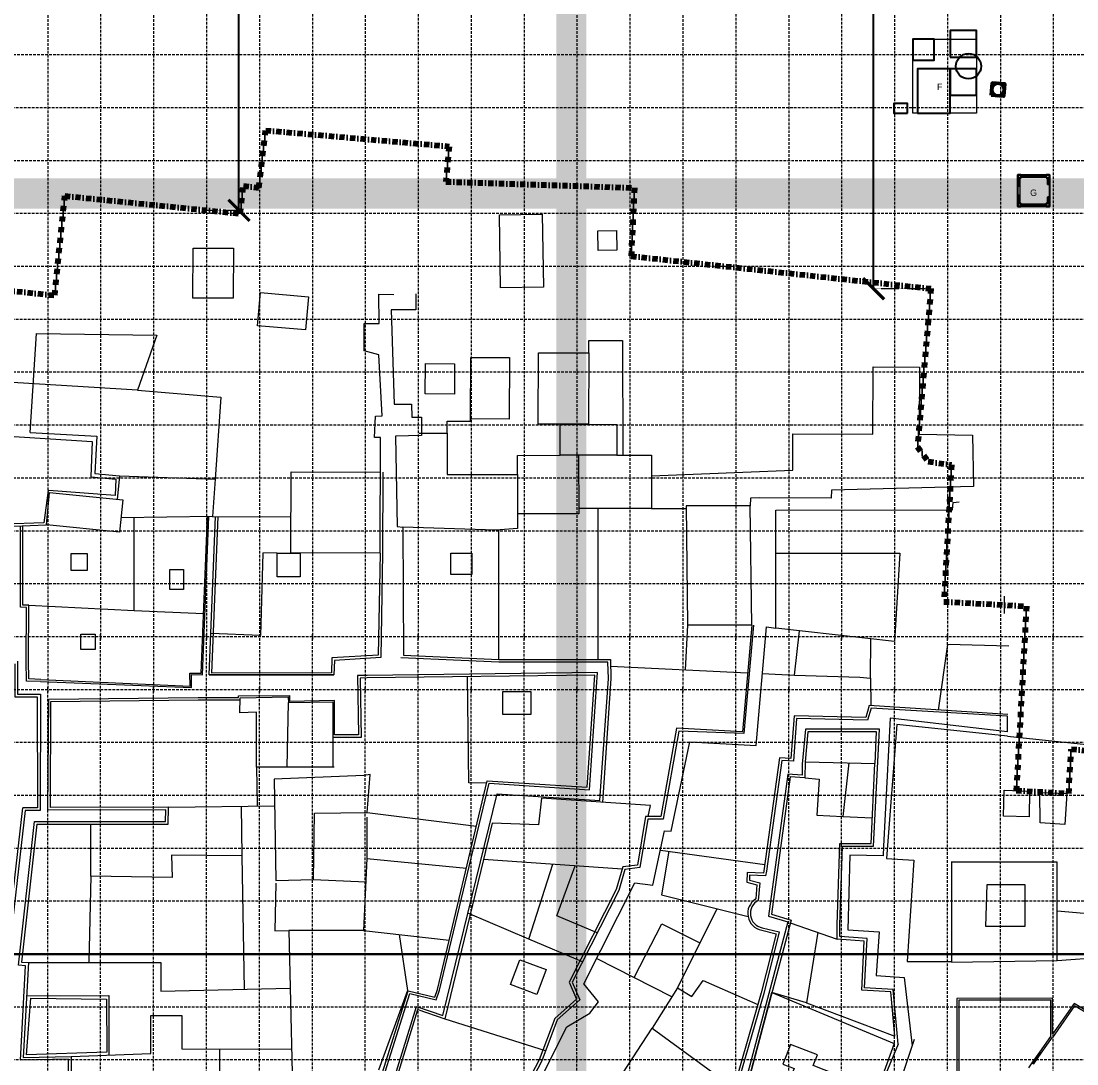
# Model space of a CAD drawing. Header units: millimetres. Extents: x 4203764 to 12476749, y 34048 to 3000914.
# Drawn here: x 11975048 to 12074788, y 2296097 to 2394672 of the extents above; entities that cross this region are included whole.
import ezdxf

# ---------------------------------------------------------------- set-up
doc = ezdxf.new("R2010")
doc.units = ezdxf.units.MM
doc.header["$MEASUREMENT"] = 0
doc.linetypes.add('DASHDOTX2', pattern=[2, 1, -0.5, 0, -0.5])
doc.linetypes.add('DASHED', pattern=[0.75, 0.5, -0.25])
for name, color, linetype, lineweight in [('4', 1, 'Continuous', 35), ('A_SITE EDGE', 1, 'Continuous', 50), ('A_TEMPLE', 20, 'Continuous', 30), ('building property', 253, 'Continuous', 15), ('dimensions', 7, 'Continuous', 25), ('open space', 94, 'Continuous', 5), ('streets', 254, 'Continuous', 9)]:
    doc.layers.add(name, color=color, linetype=linetype, lineweight=lineweight)
doc.layers.add('tree', color=90, linetype='Continuous')
doc.styles.get("Standard").update_dxf_attribs({"font": 'arial.ttf'})
doc.dimstyles.get("Standard").update_dxf_attribs({"dimtxt": 10000, "dimasz": 2000, "dimexe": 0.18, "dimexo": 0.0625, "dimgap": 0.09, "dimtad": 0, "dimtih": 1, "dimtoh": 1, "dimdec": 4, "dimzin": 0, "dimdsep": 46, "dimtxsty": 'Standard', "dimblk": 'ARCHTICK', "dimcen": 0, "dimadec": 0, "dimazin": 0, "dimtfac": 1, "dimtdec": 4, "dimtofl": 0, "dimtmove": 0, "dimatfit": 3, "dimldrblk": 'ARCHTICK', "dimfxl": 0, "dimtolj": 1, "dimtzin": 0, "dimlwe": 18, "dimarcsym": 0})

# ---------------------------------------------------------------- blocks, each defined once
blk = doc.blocks.new('GRID')
at = {"layer": 'building property', "color": 253, "linetype": 'DASHED', "lineweight": 15, "ltscale": 500}
for p, q in [((12801403, 2546471), (12801403, 2336221)), ((12811403, 2546471), (12811403, 2336221)), ((12821403, 2546471), (12821403, 2336221)), ((12831403, 2546471), (12831403, 2336221)), ((12841403, 2546471), (12841403, 2336221)), ((12851403, 2546471), (12851403, 2336221)), ((12861403, 2546471), (12861403, 2336221)), ((12871403, 2546471), (12871403, 2336221)), ((12881403, 2546471), (12881403, 2336221)), ((12891403, 2546471), (12891403, 2336221)), ((12796403, 2541471), (12796403, 2331221)), ((12806403, 2541471), (12806403, 2331221)), ((12816403, 2541471), (12816403, 2331221)), ((12826403, 2541471), (12826403, 2331221)), ((12836403, 2541471), (12836403, 2331221)), ((12846403, 2541471), (12846403, 2331221)), ((12856403, 2541471), (12856403, 2331221)), ((12866403, 2541471), (12866403, 2331221)), ((12876403, 2541471), (12876403, 2331221)), ((12886403, 2541471), (12886403, 2331221)), ((13061903, 2391471), (12616403, 2391471)), ((13056903, 2386471), (12611403, 2386471)), ((13061903, 2381471), (12616403, 2381471)), ((13056903, 2376471), (12611403, 2376471)), ((13061903, 2371471), (12616403, 2371471)), ((13056903, 2366471), (12611403, 2366471)), ((13061903, 2361471), (12616403, 2361471)), ((13056903, 2356471), (12611403, 2356471)), ((13061903, 2351471), (12616403, 2351471)), ((13056903, 2346471), (12611403, 2346471)), ((13061903, 2341471), (12616403, 2341471)), ((13056903, 2336471), (12611403, 2336471)), ((13056903, 2336471), (12611403, 2336471)), ((12801403, 2126471), (12801403, 2336721)), ((12811403, 2126471), (12811403, 2336721)), ((12821403, 2126471), (12821403, 2336721)), ((12831403, 2126471), (12831403, 2336721)), ((12841403, 2126471), (12841403, 2336721)), ((12851403, 2126471), (12851403, 2336721)), ((12861403, 2126471), (12861403, 2336721)), ((12871403, 2126471), (12871403, 2336721)), ((12881403, 2126471), (12881403, 2336721)), ((12891403, 2126471), (12891403, 2336721)), ((13061903, 2331471), (12616403, 2331471)), ((13061903, 2331471), (12616403, 2331471)), ((12796403, 2121471), (12796403, 2331721)), ((12806403, 2121471), (12806403, 2331721)), ((12816403, 2121471), (12816403, 2331721)), ((12826403, 2121471), (12826403, 2331721)), ((12836403, 2121471), (12836403, 2331721)), ((12846403, 2121471), (12846403, 2331721)), ((12856403, 2121471), (12856403, 2331721)), ((12866403, 2121471), (12866403, 2331721)), ((12876403, 2121471), (12876403, 2331721)), ((12886403, 2121471), (12886403, 2331721)), ((13056903, 2326471), (12611403, 2326471)), ((13061903, 2321471), (12616403, 2321471)), ((13056903, 2316471), (12611403, 2316471)), ((13061903, 2311471), (12616403, 2311471)), ((13056903, 2306471), (12611403, 2306471)), ((13061903, 2301471), (12616403, 2301471)), ((13056903, 2296471), (12611403, 2296471))]:
    blk.add_line(p, q, dxfattribs=at)
blk = doc.blocks.new('_ArchTick')
at = {"color": 0, "linetype": 'ByBlock', "lineweight": 30, "const_width": 0.15}
blk.add_lwpolyline([(-0.5, -0.5), (0.5, 0.5)], dxfattribs=at)
blk = doc.blocks.new('*D29')
at = {"layer": 'Defpoints', "color": 0, "lineweight": 30}
for p in [(11997496, 2469838), (11992563, 2376791), (11995626, 2376791)]:
    blk.add_point(p, dxfattribs=at)
at = {"layer": 'dimensions', "color": 0, "linetype": 'DASHED', "lineweight": 18}
for p, q in [((11997496, 2469838), (11995626, 2469838)), ((11992563, 2376791), (11995626, 2376791))]:
    blk.add_line(p, q, dxfattribs=at)
at = {"layer": 'dimensions', "color": 0, "lineweight": -2}
for p, q in [((11995626, 2469838), (11995626, 2424336)), ((11995626, 2376791), (11995626, 2422293))]:
    blk.add_line(p, q, dxfattribs=at)
at = {"layer": 'dimensions', "color": 0, "lineweight": -2, "xscale": 2000, "yscale": 2000, "zscale": 2000}
for p, rotation in [((11995626, 2469838), 90), ((11995626, 2376791), 270)]:
    blk.add_blockref('_ArchTick', p, dxfattribs=dict(at, rotation=rotation))
at = {"layer": 'dimensions', "color": 0, "lineweight": 35, "insert": (11995626, 2423314), "char_height": 2000, "attachment_point": 5}
blk.add_mtext('\\A1;93047', dxfattribs=at)
blk = doc.blocks.new('*D34')
at = {"layer": 'Defpoints', "color": 0, "lineweight": 30}
for p in [(12055576, 2447013), (12062563, 2447013), (12060998, 2369379)]:
    blk.add_point(p, dxfattribs=at)
at = {"layer": 'dimensions', "color": 0, "linetype": 'DASHED', "lineweight": 18}
for p, q in [((12062563, 2447013), (12055576, 2447013)), ((12060998, 2369379), (12055576, 2369379))]:
    blk.add_line(p, q, dxfattribs=at)
at = {"layer": 'dimensions', "color": 0, "lineweight": -2}
for p, q in [((12055576, 2447013), (12055576, 2409218)), ((12055576, 2369379), (12055576, 2407174))]:
    blk.add_line(p, q, dxfattribs=at)
at = {"layer": 'dimensions', "color": 0, "lineweight": -2, "xscale": 2000, "yscale": 2000, "zscale": 2000}
for p, rotation in [((12055576, 2447013), 90), ((12055576, 2369379), 270)]:
    blk.add_blockref('_ArchTick', p, dxfattribs=dict(at, rotation=rotation))
at = {"layer": 'dimensions', "color": 0, "lineweight": 35, "insert": (12055576, 2408196), "char_height": 2000, "attachment_point": 5}
blk.add_mtext('\\A1;77634', dxfattribs=at)
blk = doc.blocks.new('*D43')
at = {"layer": '4', "color": 0, "linetype": 'DASHED', "lineweight": 18}
for p, q in [((11789424, 2546471), (11756492, 2546471)), ((12167563, 2261471), (11756492, 2261471))]:
    blk.add_line(p, q, dxfattribs=at)
at = {"layer": '4', "color": 0, "lineweight": -2}
for p, q in [((11756492, 2546471), (11756492, 2409077)), ((11756492, 2261471), (11756492, 2398865))]:
    blk.add_line(p, q, dxfattribs=at)
at = {"layer": 'Defpoints', "color": 0, "lineweight": 30}
for p in [(11756492, 2546471), (11789424, 2546471), (12167563, 2261471)]:
    blk.add_point(p, dxfattribs=at)
at = {"layer": '4', "color": 0, "lineweight": -2, "xscale": 2000, "yscale": 2000, "zscale": 2000}
for p, rotation in [((11756492, 2546471), 90), ((11756492, 2261471), 270)]:
    blk.add_blockref('_ArchTick', p, dxfattribs=dict(at, rotation=rotation))
at = {"layer": '4', "color": 0, "lineweight": 30, "insert": (11756492, 2403971), "char_height": 10000, "attachment_point": 5}
blk.add_mtext('\\A1;285000.0000', dxfattribs=at)

msp = doc.modelspace()

# ---------------------------------------------------------------- linework, layer by layer
for p, q in [((12069200.30176, 2379090.72917), (12069400.30176, 2379090.72917)), ((12072200.30176, 2379240.72917), (12072000.30176, 2379240.72917)), ((12069400.30176, 2378190.72917), (12069200.30176, 2378190.72917)), ((12072200.30176, 2378040.72917), (12072000.30176, 2378040.72917))]:
    msp.add_line(p, q)
for points in [[(12062819.07805, 2391271.19932), (12065319.07805, 2391271.19932), (12065319.07805, 2393771.19932), (12062819.07805, 2393771.19932)], [(12062819.07805, 2391271.19932), (12065319.07805, 2391271.19932), (12065319.07805, 2393771.19932), (12062819.07805, 2393771.19932)], [(12059289.07805, 2390971.19932), (12061289.07805, 2390971.19932), (12061289.07805, 2392971.19932), (12059289.07805, 2392971.19932)], [(12059289.07805, 2390971.19932), (12061289.07805, 2390971.19932), (12061289.07805, 2392971.19932), (12059289.07805, 2392971.19932)], [(12059719.07805, 2385971.19932), (12062819.07805, 2385971.19932), (12062819.07805, 2390171.19932), (12059719.07805, 2390171.19932)], [(12059719.07805, 2385971.19932), (12062819.07805, 2385971.19932), (12062819.07805, 2390171.19932), (12059719.07805, 2390171.19932)], [(12062819.07805, 2387671.19932), (12065319.07805, 2387671.19932), (12065319.07805, 2390171.19932), (12062819.07805, 2390171.19932)], [(12062819.07805, 2387671.19932), (12065319.07805, 2387671.19932), (12065319.07805, 2390171.19932), (12062819.07805, 2390171.19932)], [(12058799.07805, 2385971.19932), (12058799.07805, 2386871.19932), (12057499.07805, 2386871.19932), (12057499.07805, 2385971.19932)], [(12058799.07805, 2385971.19932), (12058799.07805, 2386871.19932), (12057499.07805, 2386871.19932), (12057499.07805, 2385971.19932)], [(12069200.30176, 2380145.72917), (12072200.30176, 2380145.72917), (12072200.30176, 2377135.72917), (12069200.30176, 2377135.72917)], [(12069200.30176, 2379845.72917), (12069500.30176, 2379845.72917), (12069500.30176, 2380145.72917), (12069200.30176, 2380145.72917)], [(12071900.30176, 2379845.72917), (12072200.30176, 2379845.72917), (12072200.30176, 2380145.72917), (12071900.30176, 2380145.72917)], [(12069200.30176, 2377135.72917), (12069500.30176, 2377135.72917), (12069500.30176, 2377435.72917), (12069200.30176, 2377435.72917)], [(12071900.30176, 2377135.72917), (12072200.30176, 2377135.72917), (12072200.30176, 2377435.72917), (12071900.30176, 2377435.72917)]]:
    msp.add_lwpolyline(points, close=True)
for points in [[(12069200.30176, 2379090.72917), (12069200.30176, 2380145.72917), (12072200.30176, 2380145.72917), (12072200.30176, 2379240.72917)], [(12069400.30176, 2379090.72917), (12069400.30176, 2379845.72917)], [(12069500.30176, 2379945.72917), (12071900.30176, 2379945.72917)], [(12072000.30176, 2379845.72917), (12072000.30176, 2379240.72917)], [(12072200.30176, 2378040.72917), (12072200.30176, 2377135.72917), (12069200.30176, 2377135.72917), (12069200.30176, 2378190.72917)], [(12069400.30176, 2377435.72917), (12069400.30176, 2378190.72917)], [(12072000.30176, 2378040.72917), (12072000.30176, 2377435.72917)], [(12071900.30176, 2377335.72917), (12069500.30176, 2377335.72917)]]:
    msp.add_lwpolyline(points)
at = {"layer": '4', "lineweight": 30}
msp.add_xline((11792562.75326, 2306470.7114), (1, 0), dxfattribs=at)
at = {"layer": '4', "lineweight": 30, "const_width": 2852.91097}
for points in [[(11908223.9766, 2546567.61517), (12027023.9766, 2546567.61517), (12027023.9766, 2378367.61517), (11908223.9766, 2378367.61517), (11908223.9766, 2546567.61517)], [(12027023.9766, 2546567.61517), (12145823.9766, 2546567.61517), (12145823.9766, 2378367.61517), (12027023.9766, 2378367.61517), (12027023.9766, 2546567.61517)], [(11908223.9766, 2210167.61517), (12027023.9766, 2210167.61517), (12027023.9766, 2378367.61517), (11908223.9766, 2378367.61517), (11908223.9766, 2210167.61517)], [(12027023.9766, 2210167.61517), (12145823.9766, 2210167.61517), (12145823.9766, 2378367.61517), (12027023.9766, 2378367.61517), (12027023.9766, 2210167.61517)]]:
    msp.add_lwpolyline(points, dxfattribs=at)
at = {"layer": 'A_SITE EDGE', "linetype": 'DASHDOTX2', "lineweight": 80, "ltscale": 500}
msp.add_lwpolyline([(11972656.45801, 2369316.32491), (11978222.14684, 2368751.70625), (11979175.49321, 2378149.25117), (11995738.17998, 2376469.02752), (11996049.32283, 2379094.58254), (11997514.33493, 2378920.97047), (11998140.21922, 2384341.43779), (12015474.1402, 2382831.36823), (12015183.14484, 2379491.06471), (12032996.39457, 2378913.06144), (12032675.69524, 2372453.6245), (12060998.43962, 2369379.43826), (12059725.23107, 2354418.82668), (12060746.561, 2353038.5271), (12062939.74595, 2352710.62088), (12062229.19836, 2339790.50509), (12070023.28756, 2339361.86564), (12069065.19308, 2321940.52505), (12074018.66918, 2321668.1064), (12074249.19988, 2325859.9204), (12088419.98327, 2324202.70939)], dxfattribs=at)
at = {"layer": 'A_TEMPLE', "color": 1, "lineweight": 50}
msp.add_lwpolyline([(12066698.42025, 2387655.27365), (12067878.49273, 2387564.44025), (12067969.1635, 2388742.39986), (12066789.09102, 2388833.23326)], close=True, dxfattribs=at)
msp.add_circle((12067332.89682, 2388198.90565), 590.88388, dxfattribs=at)
at = {"layer": 'building property'}
for p, q in [((12069200.30176, 2379090.72917), (12069200.30176, 2378190.72917)), ((12069400.30176, 2379090.72917), (12069400.30176, 2378190.72917)), ((12072200.30176, 2379240.72917), (12072200.30176, 2378040.72917)), ((12008880.79605, 2366081.03477), (12008837.44826, 2368850.58558)), ((12008837.44826, 2368850.58558), (12010247.64229, 2368814.17608)), ((12012328.40474, 2368893.63172), (12012328.99818, 2367391.91329)), ((12012328.99818, 2367391.91329), (12010013.76276, 2367390.99837)), ((12010013.76276, 2367390.99837), (12010276.46697, 2358464.09847)), ((12007450.97004, 2366080.46974), (12008880.79605, 2366081.03477)), ((12007451.98893, 2363502.13027), (12007450.97004, 2366080.46974)), ((12008850.86117, 2363131.55967), (12007451.98893, 2363502.13027)), ((12009167.37676, 2357347.60712), (12008850.86117, 2363131.55967)), ((12010276.46697, 2358464.09847), (12011939.56095, 2358473.06384)), ((12011939.56095, 2358473.06384), (12011971.17358, 2357229.69148)), ((12008436.41688, 2355313.5003), (12008522.90256, 2357328.55538)), ((12008522.90256, 2357328.55538), (12009167.37676, 2357347.60712)), ((12011971.17358, 2357229.69148), (12012878.26569, 2357230.04994)), ((12012878.26569, 2357230.04994), (12012878.95209, 2355493.08683)), ((12009011.98088, 2355322.11231), (12008436.41688, 2355313.5003)), ((12008969.36181, 2344367.94282), (12009011.98088, 2355322.11231)), ((12012878.95209, 2355493.08683), (12010431.15545, 2355429.24452)), ((12010431.15545, 2355429.24452), (12010567.82284, 2346901.85617)), ((12000522.66526, 2344400.80614), (12000552.52539, 2352075.6081)), ((12000552.52539, 2352075.6081), (12008999.22194, 2352042.74478)), ((12043950.84531, 2349561.03692), (12043934.87432, 2348837.9183)), ((12044831.06371, 2349597.31533), (12043950.84531, 2349561.03692)), ((12063027.12046, 2348460.05732), (12063086.66759, 2349180.2222)), ((12063086.66759, 2349180.2222), (12063667.46412, 2349220.12542)), ((12027720.40486, 2348090.56167), (12021940.80554, 2348088.27773)), ((12034615.4262, 2348593.45219), (12027720.20721, 2348590.72738)), ((12029522.49337, 2348591.4396), (12029528.13162, 2334323.66312)), ((12046339.50404, 2348453.46282), (12063027.12046, 2348460.05732)), ((12046341.11307, 2344381.7736), (12046339.50404, 2348453.46282)), ((11950325.94852, 2345946.88038), (11977430.79649, 2347054.51942)), ((11993117.09986, 2347840.13314), (12000535.93425, 2347811.26889)), ((12010567.82284, 2346901.85617), (12011115.49504, 2346834.28792)), ((12011115.49504, 2346834.28792), (12011167.02857, 2334719.47993)), ((12020180.04204, 2334319.969), (12020175.20121, 2346569.85963)), ((11999225.88652, 2344363.15491), (11997891.43671, 2344402.48196)), ((12008969.36181, 2344367.94282), (12000522.66526, 2344400.80614)), ((12037996.65525, 2337581.65874), (12037791.57871, 2333352.42054)), ((12044074.97765, 2337566.33437), (12037996.65525, 2337581.65874)), ((12044074.97765, 2337566.33437), (12043195.84638, 2327483.96593)), ((12011167.02857, 2334719.47993), (12020180.04204, 2334319.969)), ((12020180.04204, 2334319.969), (12030715.62966, 2334324.13239)), ((12030735.30007, 2333694.58078), (12043682.04203, 2333066.79089)), ((11976576.85401, 2330808.87239), (11976589.42576, 2320292.71534)), ((11991774.23585, 2330505.88623), (11995738.23554, 2330519.2036)), ((12057778.44834, 2328175.46305), (12056799.41342, 2315512.58121)), ((12068227.89725, 2327087.0983), (12057778.44834, 2328175.46305)), ((12049360.5424, 2327477.77603), (12049109.4121, 2324655.93878)), ((12055871.32695, 2327480.34892), (12049360.5424, 2327477.77603)), ((12055722.68379, 2324498.55257), (12055871.32695, 2327480.34892)), ((12049109.4121, 2324655.93878), (12055722.68379, 2324498.55257)), ((12067853.01051, 2319524.84879), (12067905.5857, 2321984.92815)), ((12067905.5857, 2321984.92815), (12070315.2102, 2321878.92183)), ((12070315.2102, 2321878.92183), (12070289.40077, 2319445.59166)), ((12071279.09912, 2321745.60355), (12073822.57873, 2321666.39078)), ((12071321.03272, 2318871.54408), (12071279.09912, 2321745.60355)), ((12073822.57873, 2321666.39078), (12073636.32807, 2318724.9411)), ((11976589.42576, 2320292.71534), (11975206.88769, 2320300.77806)), ((11988983.13164, 2320366.54192), (11977819.66015, 2320327.24189)), ((11988936.5492, 2318763.05713), (11988983.13164, 2320366.54192)), ((11988936.5492, 2318763.05713), (11988983.13164, 2320366.54192)), ((11988983.13164, 2320366.54192), (11999003.96318, 2320505.47241)), ((12070289.40077, 2319445.59166), (12067853.01051, 2319524.84879)), ((11976528.61149, 2318773.93318), (11988936.5492, 2318763.05713)), ((12073636.32807, 2318724.9411), (12071321.03272, 2318871.54408)), ((12056799.41342, 2315512.58121), (12059399.39709, 2315357.33898)), ((12059399.39709, 2315357.33898), (12058742.39256, 2305774.53985)), ((12066192.56389, 2309075.69116), (12066308.07143, 2313052.61572)), ((12066308.07143, 2313052.61572), (12069883.08728, 2313054.02847)), ((12069883.08728, 2313054.02847), (12069884.65884, 2309077.15018)), ((12069884.65884, 2309077.15018), (12066192.56389, 2309075.69116)), ((11975735.96697, 2305676.8205), (11981430.91132, 2305668.93431)), ((12058742.39256, 2305774.53985), (12062950.1694, 2305776.20265)), ((12009213.76994, 2290447.30946), (12012528.04374, 2301240.53745)), ((12012528.04374, 2301240.53745), (12015084.07865, 2300371.89572)), ((12074574.70585, 2301599.25865), (12072469.95011, 2298594.44602)), ((12086254.10453, 2294633.43469), (12074529.02582, 2301818.9818)), ((12086029.30494, 2294579.47112), (12074574.70585, 2301599.25865)), ((12071279.83943, 2297192.71108), (12071413.36838, 2297098.40583)), ((12070572.55002, 2296191.24395), (12070706.07897, 2296096.93869))]:
    msp.add_line(p, q, dxfattribs=at)
at = {"layer": 'building property', "ltscale": 20}
for p, q in [((12070572.55002, 2296191.24395), (12071279.83943, 2297192.71108)), ((12070619.28516, 2296158.23711), (12071326.57456, 2297159.70424)), ((12070659.34384, 2296129.94553), (12071366.63325, 2297131.41267)), ((12070706.07897, 2296096.93869), (12071413.36838, 2297098.40583))]:
    msp.add_line(p, q, dxfattribs=at)
at = {"layer": 'building property'}
for points in [[(12059289.07805, 2392971.19932), (12065319.07805, 2392971.19932), (12065319.07805, 2385971.19932), (12059289.07805, 2385971.19932)], [(12059289.07805, 2392971.19932), (12065319.07805, 2392971.19932), (12065319.07805, 2385971.19932), (12059289.07805, 2385971.19932)], [(12024403.91036, 2369523.23407), (12020349.72376, 2369452.96274), (12020229.98916, 2376360.85019), (12024284.17576, 2376431.12151)], [(12029542.27131, 2374855.63939), (12031284.48157, 2374885.83717), (12031316.99552, 2373009.99958), (12029574.78525, 2372979.8018)], [(11991300.4374, 2373216.80175), (11995113.94905, 2373201.96462), (11995095.54271, 2368471.07356), (11991282.03105, 2368485.91068)], [(12001926.46166, 2365486.42633), (11997378.98593, 2365879.71381), (11997649.7575, 2369010.57151), (12002197.23323, 2368617.28403)], [(12017517.33542, 2362874.23253), (12021178.071, 2362859.98981), (12021155.48957, 2357055.99704), (12017494.75399, 2357070.23976)], [(12023914.07893, 2363325.72058), (12028679.41829, 2363307.18021), (12028653.16205, 2356558.67124), (12023887.8227, 2356577.21161)], [(12013245.43823, 2362299.73837), (12015989.88886, 2362289.06061), (12015978.70981, 2359415.76404), (12013234.25918, 2359426.4418)], [(12025983.28059, 2356569.05887), (12031323.04352, 2356548.28361), (12031311.69919, 2353632.50577), (12025971.93625, 2353653.28104)], [(11977733.40907, 2350096.15133), (11984657.85944, 2349407.23635), (11984355.24686, 2346365.60444), (11977430.79649, 2347054.51942)], [(11979768.75336, 2344355.46597), (11981275.74761, 2344356.06149), (11981276.39269, 2342723.65384), (11979769.39844, 2342723.05831)], [(11999225.88652, 2344363.15491), (12001418.70093, 2344364.02146), (12001419.57513, 2342151.83298), (11999226.76072, 2342150.96643)], [(12015634.292, 2344369.63908), (12017615.91068, 2344370.42216), (12017616.7111, 2342344.9244), (12015635.09243, 2342344.14132)], [(11989082.94647, 2342842.67328), (11990376.68345, 2342843.18453), (11990377.42976, 2340954.62776), (11989083.69277, 2340954.11651)], [(11980677.94809, 2336727.10402), (11982051.96981, 2336727.647), (11982052.54144, 2335281.10546), (11980678.51972, 2335280.56249)], [(12020540.5854, 2331291.32578), (12023198.38337, 2331292.37607), (12023199.24555, 2329110.60704), (12020541.44758, 2329109.55675)], [(12021279.66988, 2303588.97297), (12022150.06491, 2305936.963), (12024651.55202, 2305009.66692), (12023781.15698, 2302661.67689)]]:
    msp.add_lwpolyline(points, close=True, dxfattribs=at)
for points in [[(11975912.92732, 2355775.14263), (11976501.29081, 2365138.08042), (11987879.75214, 2364986.83471), (11986046.07025, 2359776.6133), (11965979.91582, 2361011.42725)], [(12028679.41829, 2363307.18021), (12028678.95414, 2364481.72631), (12031876.49911, 2364482.98989), (12031880.78685, 2353632.73066)], [(12055523.21641, 2355627.49865), (12055547.93303, 2361980.28829), (12059913.31471, 2361963.30403), (12059888.59809, 2355610.51438)], [(11986046.07025, 2359776.6133), (11993917.94533, 2359134.41404), (11993366.15794, 2351359.39809)], [(12015286.65415, 2355707.52678), (12015286.19883, 2356859.72964), (12017493.90155, 2356851.14019), (12017494.75399, 2357070.23976)], [(11975912.92732, 2355775.14263), (11982216.06057, 2355431.01133), (11982023.18518, 2351898.29205), (11984353.13936, 2351698.69403), (11984130.38289, 2349459.7151)], [(12012659.82517, 2355706.48873), (12015286.65415, 2355707.52678), (12015288.19665, 2351804.18044), (12021939.33607, 2351806.8088), (12021940.80554, 2348088.27773), (12021941.35414, 2346700.0262), (12019906.13917, 2346550.02959), (12011115.49504, 2346834.28792)], [(12034614.20284, 2351689.22222), (12047940.45485, 2352234.17109), (12047953.77175, 2355656.94887), (12055523.21641, 2355627.49865)], [(12059888.59809, 2355610.51438), (12064912.99497, 2355544.6624), (12065005.55357, 2350664.72038), (12051604.20344, 2350328.7553)], [(12021939.33607, 2351806.8088), (12021938.6203, 2353618.10188), (12025971.93625, 2353653.28104)], [(12027718.2093, 2353646.48686), (12027720.40486, 2348090.56167)], [(12031311.69919, 2353632.50577), (12034613.43439, 2353633.81053), (12034614.97129, 2349744.6339), (12034615.4262, 2348593.45219), (12036568.04564, 2348594.22381), (12037886.90869, 2348584.88489)], [(11984353.13936, 2351698.69403), (11993366.15794, 2351359.39809), (11993117.09986, 2347840.13314), (11984490.12197, 2347721.26668)], [(12051604.20344, 2350328.7553), (12051566.97586, 2349571.10811), (12044831.06371, 2349597.31533)], [(12044074.97765, 2337566.33437), (12043934.87432, 2348837.9183), (12037884.40877, 2348835.52732), (12037996.65525, 2337581.65874)], [(11975729.5622, 2334163.3638), (11975776.56447, 2339448.85361), (11975220.95267, 2339468.45324), (11975217.99059, 2346964.09316)], [(11975776.56447, 2339448.85361), (11985737.40988, 2338945.71578), (11985733.93525, 2347738.40451)], [(11976896.57654, 2332449.33332), (11991030.91402, 2331802.56972), (11991000.77655, 2333046.7752), (11992061.17767, 2333047.19424), (11992657.25309, 2347833.79716)], [(11993053.51515, 2333047.58639), (11993649.74664, 2347838.06078)], [(11997890.26216, 2344362.62711), (11997661.33704, 2336594.714), (11992956.84223, 2336784.36093)], [(12008969.39569, 2344376.65066), (12008783.72995, 2334742.55528), (12004413.46448, 2334468.00921), (12004358.71386, 2333052.0539), (11993053.51515, 2333047.58639)], [(12045477.87573, 2337397.59659), (12046343.91981, 2337279.20658), (12046341.11307, 2344381.7736), (12058048.77012, 2344386.40016), (12057548.21191, 2336036.46326), (12046343.91981, 2337279.20658)], [(12067959.23781, 2338677.24406), (12067958.58855, 2340320.22927)], [(11985737.40988, 2338945.71578), (11992288.31251, 2338681.63673)], [(12021594.96991, 2289640.49503), (12026606.59553, 2299585.30153), (12028764.63505, 2300903.67589), (12029593.84181, 2301952.25854), (12028198.49282, 2303674.60096), (12033038.1492, 2313212.523), (12034739.21885, 2312977.23482), (12035841.15129, 2318125.21895), (12036446.55952, 2318085.93828), (12038234.15435, 2326545.98183), (12044500.60716, 2326186.1108), (12045478.84995, 2337408.77303)], [(12045094.40388, 2332998.30521), (12048106.84392, 2332852.23144), (12048570.47721, 2337032.24414)], [(12055284.78465, 2332564.34628), (12055332.62438, 2336282.20896)], [(12061717.05737, 2329547.37691), (12062586.53091, 2335757.1579)], [(12068344.92163, 2335599.26429), (12062586.53091, 2335757.1579)], [(11974466.38418, 2333917.79042), (11974467.61579, 2330801.16972), (11976576.8602, 2330803.69126)], [(11976896.57654, 2332449.33332), (11975767.81586, 2332487.22314), (11975729.51417, 2334170.29507)], [(12030715.62966, 2334324.13239), (12030771.51872, 2332535.40249), (12029969.16695, 2320819.68549)], [(12043682.04203, 2333066.79089), (12043682.63781, 2333066.762)], [(11963590.98255, 2332316.29487), (11963542.34731, 2323657.6611), (11962890.51453, 2323660.99734), (11962764.05952, 2320320.67433), (11962264.72066, 2320320.477), (11961931.42297, 2311561.23176), (11957382.50816, 2311725.6538), (11957119.15618, 2306502.87163), (11973550.4789, 2305674.34361), (11975206.88769, 2320300.77806)], [(12007735.47253, 2332575.65577), (12007089.2917, 2332567.71701), (12007186.61681, 2326952.09108), (12004501.35205, 2326951.02993)], [(12014369.83931, 2303120.10456), (12019087.00575, 2322863.1307), (12028516.37939, 2322250.35281), (12029241.60349, 2332839.873), (12007735.47253, 2332575.65577)], [(12019033.52325, 2322639.28734), (12017331.41731, 2322652.59041), (12017208.07603, 2332692.03306)], [(12048106.84392, 2332852.23144), (12054281.0698, 2332649.59362), (12055284.78465, 2332564.34628), (12055309.06402, 2329957.275)], [(11977819.66015, 2320327.24189), (11977864.67414, 2330355.30342), (11991775.87105, 2330505.89783)], [(12000178.44453, 2324133.56255), (11997297.1957, 2324139.03909), (11997288.6339, 2329347.45414), (11995718.20592, 2329297.57446), (11995743.06808, 2330697.10869), (12000282.3035, 2330787.80483), (12000305.74257, 2330266.28975)], [(12004632.18628, 2324135.32255), (12000178.44453, 2324133.56255), (12000305.74257, 2330266.28975), (12004500.02423, 2330311.1359), (12004502.46477, 2324135.27129)], [(12043195.84638, 2327483.96593), (12036977.69878, 2327821.8094), (12035481.19492, 2319475.65961), (12034031.33908, 2319475.08666), (12033283.69153, 2314895.43024), (12031896.82303, 2314712.61566), (12031275.44811, 2312587.81996), (12026820.15311, 2303818.41694), (12027518.94556, 2302223.34794), (12025470.6981, 2300392.86853), (12024003.61529, 2296478.8772), (12015844.14817, 2280842.65737), (12010488.2688, 2282401.79854), (12004276.49611, 2283348.16968), (12003603.02369, 2281906.01769), (12002024.06238, 2278168.40747)], [(12068227.89725, 2327087.0983), (12084365.03354, 2325373.70172)], [(11997297.1957, 2324139.03909), (11997347.8904, 2320482.51234)], [(12049109.4121, 2324655.93878), (12049098.40887, 2323137.70276), (12047709.19354, 2323232.843), (12045932.56674, 2310247.38415), (12047781.78406, 2309687.77223), (12043448.43279, 2293288.35186)], [(12050300.46993, 2308539.95059), (12049229.93211, 2301855.66058), (12057603.60859, 2298732.38964), (12057219.46423, 2302922.89313), (12054472.9407, 2303080.91267), (12054705.81187, 2307713.5814), (12052142.16516, 2307899.34315), (12052156.10817, 2309236.85722), (12052397.78081, 2316917.27444), (12055345.10227, 2316931.96414), (12055709.8275, 2324498.85853)], [(12053241.21743, 2324557.60785), (12052669.55319, 2319495.29982), (12055462.16742, 2319360.69548)], [(12007434.65922, 2323365.50973), (11998969.11802, 2323018.7975), (11999101.81647, 2313447.4729), (12002668.5426, 2313534.72317), (12002752.01283, 2319801.21918), (12007736.86303, 2319846.11038), (12008036.24752, 2323451.59011), (12007434.65922, 2323365.50973)], [(12049098.40887, 2323137.70276), (12050441.95129, 2323006.23891), (12050224.53646, 2319597.61178), (12052669.55319, 2319495.29982)], [(12034292.73678, 2319475.18996), (12034507.50519, 2320508.87705), (12024223.62939, 2321213.16907), (12023914.3443, 2318689.53187), (12019554.43182, 2318839.77421)], [(11995822.23535, 2320461.3604), (11995904.71983, 2315777.62578), (11989261.783, 2315831.46219), (11989321.32625, 2313720.58022), (11981630.62009, 2313834.81256), (11981634.9455, 2318769.45727)], [(12007700.96867, 2319413.8355), (12007718.2679, 2315519.72775), (12017108.84984, 2314583.8418)], [(12007736.86303, 2319846.11038), (12018059.51951, 2318562.73388)], [(11976528.61149, 2318773.93318), (11975074.36669, 2305712.51202), (11975735.96697, 2305676.8205), (11975251.80647, 2296702.11988), (11979783.89462, 2296805.02569), (11979711.8813, 2287263.63771), (11985115.10933, 2287275.45656), (11985120.07091, 2283392.56109)], [(12019554.43182, 2318839.77421), (12018720.85825, 2315430.32825), (12015084.07865, 2300371.89572), (12024568.4895, 2297373.24136)], [(12035453.99283, 2316316.50044), (12045300.98461, 2314953.58546)], [(12036243.19801, 2316207.26713), (12035554.41983, 2312080.13557), (12043720.01334, 2310016.75938)], [(11995904.71983, 2315777.62578), (11996127.20132, 2303144.41113)], [(12007718.2679, 2315519.72775), (12007400.63568, 2308704.51429), (12015483.57281, 2307781.477)], [(12031836.53026, 2314506.44412), (12018720.85825, 2315430.32825)], [(12028072.24897, 2305737.37145), (12023004.04558, 2307892.07738), (12025293.98689, 2314967.30896)], [(12062946.43227, 2315233.11807), (12062950.19036, 2305723.16237), (12072929.00063, 2305879.26452), (12072925.33274, 2315160.98207), (12062946.46234, 2315157.03868)], [(12029468.64503, 2308485.91219), (12025658.54497, 2310108.62079), (12027379.97414, 2314820.36944)], [(11981630.62009, 2313834.81256), (11981430.91132, 2305668.93431), (11988242.25223, 2305671.62597), (11988243.32237, 2302963.59874), (12000461.24066, 2303243.80992)], [(11999105.43869, 2313186.20829), (11999030.19734, 2308689.54781), (12000335.66683, 2308719.14744)], [(12002668.5426, 2313534.72317), (12007615.00961, 2313304.1864)], [(12023004.04558, 2307892.07738), (12017250.39168, 2310338.19708)], [(12040766.97673, 2310762.96667), (12037053.91911, 2303271.98343), (12038408.62847, 2302460.86984), (12039491.5305, 2303994.41223), (12044656.74842, 2301709.31762)], [(12072929.00063, 2305879.26452), (12077253.85082, 2306184.2791), (12077366.81321, 2306981.82799), (12077654.63209, 2310125.46294), (12072927.16669, 2310520.1233)], [(12032972.68687, 2304257.59085), (12035563.87061, 2309327.01252), (12039169.38236, 2307539.86757)], [(12047716.02588, 2309438.91262), (12052142.16516, 2307899.34315)], [(12007400.63568, 2308704.51429), (12000335.66683, 2308719.14744), (12000644.9847, 2295232.10331), (12008717.86701, 2295173.60733)], [(12010766.13745, 2308320.1882), (12011544.06883, 2303029.12944), (12008823.98326, 2295488.99923)], [(12036534.11479, 2302450.47949), (12029411.25895, 2306064.70222)], [(12007415.52722, 2289667.32321), (12011609.14105, 2303013.51007), (12014116.45147, 2302411.67699), (12014376.51533, 2303142.62608)], [(12037053.91911, 2303271.98343), (12034656.4093, 2299482.93497), (12042376.78618, 2293822.31943)], [(11975567.10047, 2302546.60584), (11983335.77203, 2302549.67581), (11983337.99332, 2296928.63484)], [(12043448.43279, 2293288.35186), (12045969.81968, 2302830.45469), (12057539.91495, 2298035.45459), (12056007.5841, 2293829.36041), (12054695.9603, 2290686.71189), (12052688.05186, 2291476.30081), (12054190.52641, 2294238.59134), (12049886.56811, 2295931.07778), (12050283.10111, 2296939.45306), (12047744.46557, 2297937.74485), (12047323.07886, 2296866.16711), (12047013.09164, 2296077.87597), (12048068.40918, 2295662.88343), (12046221.50764, 2291375.15064), (12043448.43279, 2293288.35186)], [(12049229.93211, 2301855.66058), (12045969.81968, 2302830.45469)], [(12074529.02582, 2301818.9818), (12072499.43771, 2298921.48075), (12072498.10396, 2302296.5769), (12063456.43819, 2302293.00388), (12063460.44367, 2292156.99153)], [(12071279.83943, 2297192.71108), (12072336.05675, 2298688.23317), (12072334.69545, 2302133.03919), (12063619.9759, 2302129.59537), (12063623.91678, 2292157.05613)], [(11979783.89462, 2296805.02569), (11987306.74761, 2297066.66543), (11987305.32759, 2300660.0678), (11990228.50456, 2300661.22296), (11990229.74707, 2297516.99612), (12000592.92046, 2297502.23621)], [(12040609.06966, 2288330.54016), (12031882.13404, 2295232.4216), (12034656.4093, 2299482.93497)], [(12071413.36838, 2297098.40583), (12072499.55038, 2298636.35559), (12072499.55024, 2298636.70406)], [(11993790.97502, 2297511.92398), (11993795.41914, 2285614.12297), (12000876.81264, 2285712.50011), (12000644.9847, 2295232.10331)], [(12070242.48163, 2295723.89262), (12070572.55002, 2296191.24395)]]:
    msp.add_lwpolyline(points, dxfattribs=at)
msp.add_lwpolyline([(12068255.97054, 2329129.1043), (12055178.14419, 2329965.64951), (12054837.023, 2328844.59508), (12048070.83191, 2328989.90594), (12047778.74065, 2324981.06744), (12046696.99587, 2325039.6962), (12045218.85363, 2314360.19332), (12045168.20998, 2314122.20159), (12043640.28275, 2314196.65087), (12043592.75696, 2313287.99528), (12044564.86689, 2313021.40315), (12044452.67496, 2311688.93773, 0.6821017963), (12045009.48186, 2308724.38001), (12046374.04984, 2308394.17523), (12044973.09294, 2302803.6378), (12042376.78618, 2293822.31943)], format="xyb", dxfattribs=at)
at = {"layer": 'open space'}
for points in [[(11952224.30066, 2366266.70541), (11954119.38653, 2366371.8483), (11954020.36601, 2362523.95072), (11967082.28541, 2362009.75204), (11966486.59587, 2355913.14265), (11981773.41332, 2354932.59014), (11981626.16417, 2351605.32479), (11984005.79436, 2351370.52657), (11983936.07501, 2349824.13787), (11977652.40356, 2350305.94781), (11977598.6045, 2350305.68509), (11977208.56836, 2347258.62091), (11950945.48561, 2346352.69771), (11951405.68435, 2355145.36037), (11952224.30066, 2366266.70541)], [(11975951.8993, 2302311.22567), (11983103.35318, 2302229.34595), (11983151.93876, 2297197.01877), (11975549.89832, 2296943.67706), (11975951.8993, 2302311.22567)]]:
    msp.add_lwpolyline(points, dxfattribs=at)
at = {"layer": 'streets'}
for p, q in [((11992799.53109, 2332882.0068), (12004599.61218, 2332886.66988)), ((11977571.43597, 2320079.25797), (11977667.13955, 2330572.22044)), ((11991773.49996, 2330724.92757), (11995597.18508, 2330737.77354)), ((11995596.62963, 2330903.10575), (12000393.79727, 2330912.49116)), ((11995597.18508, 2330737.77354), (11995596.62963, 2330903.10575)), ((12000393.79727, 2330912.49116), (12000410.89721, 2330342.09064)), ((11975427.44517, 2320052.37906), (11973769.89403, 2305415.8574)), ((11976836.83162, 2320044.15977), (11975427.44517, 2320052.37906)), ((11988728.71409, 2320118.53619), (11977571.43597, 2320079.25797)), ((11988696.52121, 2319010.37616), (11988728.71409, 2320118.53619)), ((11976307.51044, 2319021.23562), (11988696.52121, 2319010.37616))]:
    msp.add_line(p, q, dxfattribs=at)
for points in [[(12009218.26286, 2352041.89256), (12009188.40273, 2344367.0906), (12009024.4358, 2334510.08108), (12004651.76278, 2334235.38377), (12004599.61218, 2332886.66988), (11992799.53109, 2332882.0068)], [(11975510.52829, 2334165.3116), (11975555.63344, 2339237.4683), (11975001.99364, 2339256.99837), (11974998.95153, 2346955.14213)], [(11976889.22794, 2332230.41404), (11991154.51907, 2331674.10123), (11991154.02746, 2332918.14954), (11992177.96631, 2332876.87267), (11992780.97644, 2347835.50188)], [(11992799.53109, 2332882.0068), (11993402.47618, 2347839.02283)], [(12044246.69562, 2337565.90144), (12043313.56225, 2327343.24917), (12037182.38111, 2327563.21563), (12035687.95125, 2319228.63275), (12034241.391, 2319228.06111), (12033497.99265, 2314674.43285), (12032088.792, 2314488.6745), (12031506.16926, 2312496.3921), (12027093.35639, 2303810.60711), (12027817.15968, 2302158.4482), (12025680.7298, 2300249.16186), (12024229.69125, 2296377.97461), (12015982.77197, 2280574.16769)], [(11974713.39505, 2334164.9966), (11974714.62658, 2331048.57373), (11976884.15762, 2331051.16734), (11976836.83162, 2320044.15977)], [(11976889.22794, 2332230.41404), (11975553.54045, 2332275.24991), (11975510.52829, 2334165.3116)], [(12009213.76994, 2290447.30946), (12009004.37704, 2290511.60769), (12012384.91916, 2301520.64438), (12014886.40322, 2300669.11546), (12020007.09333, 2321613.53687), (12029732.56263, 2320981.51689), (12030524.14603, 2332539.99715), (12030476.12442, 2334076.92918), (12020174.61686, 2334072.8583), (12010921.6553, 2334483.00517)], [(12006946.58976, 2289726.7762), (12006946.58976, 2289726.7762), (12007636.33239, 2289639.32901), (12011756.82196, 2302752.79773), (12014256.81147, 2302152.7219), (12014582.88523, 2303069.20188), (12019257.12645, 2322632.57061), (12028748.0031, 2322015.79588), (12029506.4382, 2333090.25386), (12007732.43686, 2332822.74567)], [(12007732.43686, 2332822.74567), (12006837.91658, 2332811.75589), (12006935.19021, 2327199.10028), (12004654.94159, 2327198.19919), (12004653.65133, 2330463.24851), (12000410.89721, 2330342.09064)], [(11977667.13955, 2330572.22044), (11991773.49996, 2330724.92757)], [(12068233.21588, 2327473.96667), (12057143.76224, 2328790.98992), (12056506.70336, 2316690.64205), (12056484.076, 2315758.12012), (12053346.00031, 2315819.56507), (12053147.50493, 2308754.70148), (12056093.22541, 2308576.70737), (12055829.78712, 2304439.35643), (12058485.41431, 2304270.07333), (12059213.32836, 2297791.22931)], [(12057893.92401, 2297964.91661), (12057420.37198, 2303130.73884), (12054730.64479, 2303285.49064), (12054964.7433, 2307942.57564), (12052391.68141, 2308129.01962), (12052403.1762, 2309231.68287), (12052637.27358, 2316671.35648), (12055580.64313, 2316686.02649), (12056131.06587, 2327727.56012), (12049134.44078, 2327724.79524), (12048839.9, 2324415.17427), (12048839.0239, 2323403.15407), (12047495.67136, 2323495.1534), (12045659.15368, 2310071.94893), (12047481.95033, 2309520.33246), (12043209.52405, 2293351.48065), (12043209.52405, 2293351.48065)], [(11979462.8346, 2287015.92232), (11979534.80933, 2296552.19771), (11974990.68449, 2296449.0186), (11975472.46449, 2305379.59271), (11974792.74703, 2305416.26161), (11976307.51044, 2319021.23562)], [(12059419.4647, 2298410.12325), (12057396.73852, 2292337.18631), (12055429.90739, 2289238.48417), (12049344.96534, 2279418.62947)], [(12057893.92401, 2297964.91661), (12054790.26634, 2290447.56575), (12047571.50841, 2280404.54829)]]:
    msp.add_lwpolyline(points, dxfattribs=at)
msp.add_lwpolyline([(12068233.21588, 2327473.96667), (12068232.62284, 2328974.68284), (12055361.76481, 2329720.24029), (12055018.92053, 2328593.52313), (12048300.22763, 2328737.81392), (12048007.56941, 2324721.19409), (12046910.60542, 2324780.64771), (12045462.40627, 2314317.48217), (12045462.40627, 2314317.48217), (12045366.15292, 2313865.15498), (12043874.19298, 2313937.85173), (12043849.91648, 2313473.70404), (12044828.34047, 2313205.38033), (12044687.99422, 2311538.53569, 0.7161799173), (12045061.40836, 2308966.05513), (12046674.30302, 2308575.75905), (12045211.71249, 2302739.27176), (12042614.17485, 2293753.69545)], format="xyb", dxfattribs=at)
at = {"layer": 'tree'}
msp.add_circle((12064549.69089, 2390407.14259), 1193.92448, dxfattribs=at)

# ---------------------------------------------------------------- block references
at = {"layer": '4', "lineweight": 35}
msp.add_blockref('GRID', (-818840.49034, 0), dxfattribs=at)

# ---------------------------------------------------------------- texts
at = {"char_height": 600, "attachment_point": 1}
for s, width, insert in [('F', 517.7372589, (12061580.3115, 2388754.95954)), ('G', 110.1294519, (12070369.70905, 2378748.77779))]:
    msp.add_mtext_dynamic_manual_height_columns(s, width=width, gutter_width=1, heights=[0], dxfattribs=dict(at, insert=insert))

# ---------------------------------------------------------------- dimensions: what is measured, and where the dimension line sits
at = {"layer": '4', "lineweight": 30}
dim = msp.add_linear_dim(base=(11756491.8714410309, 2546470.7113984558), p1=(12167562.7532619406, 2261470.7113984558), p2=(11789423.9765982199, 2546470.7113984558), angle=90, dimstyle='Standard', dxfattribs=at)
dim.commit()
dim.dimension.update_dxf_attribs({"geometry": '*D43', "text_midpoint": (11756491.8714410309, 2403970.7113984581)})
at = {"layer": 'dimensions', "lineweight": 35}
for base, p1, p2, picture, middle in [((11995626.08277, 2376791.16288), (11997496.4348, 2469837.82763), (11992562.75326, 2376791.16288), '*D29', (11995626.08277, 2423314.49526)), ((12055576.45726, 2447013.35231), (12060998.43962, 2369379.43826), (12062562.75326, 2447013.35231), '*D34', (12055576.45726, 2408196.39529))]:
    dim = msp.add_linear_dim(base=base, p1=p1, p2=p2, angle=90, dimstyle='Standard', override={"dimtxt": 2000, "dimdec": 0}, dxfattribs=at)
    dim.commit()
    dim.dimension.update_dxf_attribs({"geometry": picture, "text_midpoint": middle, "dimtype": 160})

doc.saveas('drawing.dxf')
